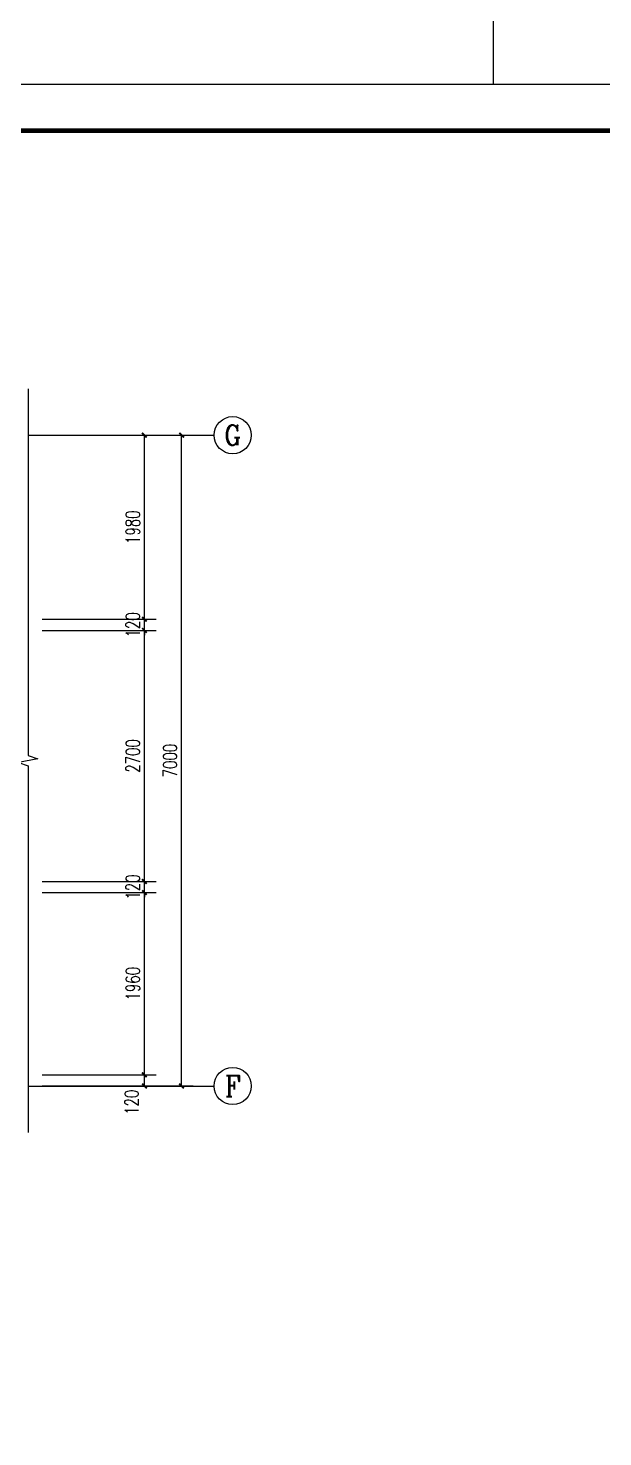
# Model space of a CAD drawing. Extents: x -173214 to 1102988, y -234847 to 675458.
# Drawn here: x 181676 to 187856, y 184425 to 199577 of the extents above; entities that cross this region are included whole.
import ezdxf
from ezdxf.enums import TextEntityAlignment as Align

# ---------------------------------------------------------------- set-up
doc = ezdxf.new("R2010")
doc.units = 0
doc.header["$LTSCALE"] = 1000
doc.header["$MEASUREMENT"] = 0
doc.layers.get('Defpoints').update_dxf_attribs({"color": 250})
for name, color, linetype in [('0-建筑立面', 255, 'Continuous'), ('AXIS', 171, 'Continuous'), ('AXIS_TEXT', 7, 'Continuous'), ('DIM_SYMB', 171, 'Continuous'), ('TK', 4, 'Continuous')]:
    doc.layers.add(name, color=color, linetype=linetype)
doc.styles.add('_TCH_AXIS', font='COMPLEX', dxfattribs={"bigfont": 'GBCBIG'})
doc.styles.add('_TCH_DIM_T3', font='SIMPLEX', dxfattribs={"width": 0.705882, "bigfont": 'GBCBIG'})
doc.styles.add('COMPLEX', font='COMPLEX')
doc.dimstyles.new('_TCH_ARCH&&50', dxfattribs={"dimtxt": 148.75, "dimasz": 50, "dimexe": 125, "dimexo": 150, "dimgap": 50, "dimtad": 1, "dimdec": 0, "dimzin": 0, "dimdsep": 46, "dimtxsty": '_TCH_DIM_T3', "dimblk": 'ARCHTICK', "dimcen": 0.09, "dimclrt": 7, "dimazin": 2, "dimtfac": 1, "dimtdec": 0, "dimtix": 1, "dimtmove": 2, "dimatfit": 3, "dimfxl": 0, "dimtolj": 1, "dimtzin": 0, "dimarcsym": 0})

# ---------------------------------------------------------------- blocks, each defined once
blk = doc.blocks.new('GeYuanFrame_20013841', base_point=(20.09, 4.53))
at = {"layer": 'TK'}
blk.add_lwpolyline([(20.09, 4.53), (20.09, 598.53), (861.09, 598.53), (861.09, 4.53)], close=True, dxfattribs=at)
at = {"layer": 'TK', "const_width": 1}
blk.add_lwpolyline([(45.09, 588.53), (851.09, 588.53), (851.09, 14.53), (45.09, 14.53)], close=True, dxfattribs=at)
blk = doc.blocks.new('_AXISO')
blk.add_circle((0, 0), 0.5)
at = {"layer": 'AXIS_TEXT', "style": 'COMPLEX', "width": 1.041667}
blk.add_attdef('A', text='', height=0.56, dxfattribs=at).set_placement((-0.25, -0.28), (0.25, -0.28), align=Align.FIT)
blk = doc.blocks.new('_ArchTick')
at = {"color": 0, "linetype": 'ByBlock', "const_width": 0.4}
blk.add_lwpolyline([(-0.5, -0.5), (0.5, 0.5)], dxfattribs=at)
blk = doc.blocks.new('*D280')
at = {"layer": 'AXIS', "color": 0, "lineweight": -2}
for p, q in [((181826, 195199), (183451, 195199)), ((183326, 188199), (183326, 195199)), ((181826, 188199), (183451, 188199))]:
    blk.add_line(p, q, dxfattribs=at)
at = {"layer": 'Defpoints', "color": 0}
for p in [(181676, 195199), (183326, 195199), (181676, 188199)]:
    blk.add_point(p, dxfattribs=at)
at = {"layer": 'AXIS', "color": 0, "lineweight": -2, "xscale": 50, "yscale": 50, "zscale": 50}
for p, rotation in [((183326, 195199), 90), ((183326, 188199), 270)]:
    blk.add_blockref('_ArchTick', p, dxfattribs=dict(at, rotation=rotation))
at = {"layer": 'AXIS', "color": 7, "insert": (183202, 191699), "char_height": 148.8, "attachment_point": 5, "rotation": 90, "style": '_TCH_DIM_T3'}
blk.add_mtext('\\A1;7000', dxfattribs=at)
blk = doc.blocks.new('*D281')
at = {"layer": 'AXIS', "color": 0, "lineweight": -2}
for p, q in [((181826, 188319), (183051, 188319)), ((181826, 188199), (183051, 188199)), ((182926, 188199), (182926, 188319))]:
    blk.add_line(p, q, dxfattribs=at)
at = {"layer": 'Defpoints', "color": 0}
for p in [(181676, 188319), (181676, 188199), (182926, 188319)]:
    blk.add_point(p, dxfattribs=at)
at = {"layer": 'AXIS', "color": 0, "lineweight": -2, "xscale": 50, "yscale": 50, "zscale": 50}
for p, rotation in [((182926, 188319), 90), ((182926, 188199), 270)]:
    blk.add_blockref('_ArchTick', p, dxfattribs=dict(at, rotation=rotation))
at = {"layer": 'AXIS', "color": 7, "insert": (182789, 188024), "char_height": 148.8, "attachment_point": 5, "rotation": 90, "style": '_TCH_DIM_T3'}
blk.add_mtext('\\A1;120', dxfattribs=at)
blk = doc.blocks.new('*D282')
at = {"layer": 'AXIS', "color": 0, "lineweight": -2}
for p, q in [((181826, 190279), (183051, 190279)), ((182926, 188319), (182926, 190279)), ((181826, 188319), (183051, 188319))]:
    blk.add_line(p, q, dxfattribs=at)
at = {"layer": 'Defpoints', "color": 0}
for p in [(181676, 190279), (182926, 190279), (181676, 188319)]:
    blk.add_point(p, dxfattribs=at)
at = {"layer": 'AXIS', "color": 0, "lineweight": -2, "xscale": 50, "yscale": 50, "zscale": 50}
for p, rotation in [((182926, 190279), 90), ((182926, 188319), 270)]:
    blk.add_blockref('_ArchTick', p, dxfattribs=dict(at, rotation=rotation))
at = {"layer": 'AXIS', "color": 7, "insert": (182802, 189299), "char_height": 148.8, "attachment_point": 5, "rotation": 90, "style": '_TCH_DIM_T3'}
blk.add_mtext('\\A1;1960', dxfattribs=at)
blk = doc.blocks.new('*D283')
at = {"layer": 'AXIS', "color": 0, "lineweight": -2}
for p, q in [((181826, 190399), (183051, 190399)), ((182926, 190399), (182926, 190449)), ((182926, 190279), (182926, 190399)), ((181826, 190279), (183051, 190279)), ((182926, 190279), (182926, 190229))]:
    blk.add_line(p, q, dxfattribs=at)
at = {"layer": 'Defpoints', "color": 0}
for p in [(181676, 190399), (182926, 190399), (181676, 190279)]:
    blk.add_point(p, dxfattribs=at)
at = {"layer": 'AXIS', "color": 0, "lineweight": -2, "xscale": 50, "yscale": 50, "zscale": 50}
for p, rotation in [((182926, 190399), 270), ((182926, 190279), 90)]:
    blk.add_blockref('_ArchTick', p, dxfattribs=dict(at, rotation=rotation))
at = {"layer": 'AXIS', "color": 7, "insert": (182802, 190339), "char_height": 148.8, "attachment_point": 5, "rotation": 90, "style": '_TCH_DIM_T3'}
blk.add_mtext('\\A1;120', dxfattribs=at)
blk = doc.blocks.new('*D284')
at = {"layer": 'AXIS', "color": 0, "lineweight": -2}
for p, q in [((181826, 193099), (183051, 193099)), ((182926, 190399), (182926, 193099)), ((181826, 190399), (183051, 190399))]:
    blk.add_line(p, q, dxfattribs=at)
at = {"layer": 'Defpoints', "color": 0}
for p in [(181676, 193099), (182926, 193099), (181676, 190399)]:
    blk.add_point(p, dxfattribs=at)
at = {"layer": 'AXIS', "color": 0, "lineweight": -2, "xscale": 50, "yscale": 50, "zscale": 50}
for p, rotation in [((182926, 193099), 90), ((182926, 190399), 270)]:
    blk.add_blockref('_ArchTick', p, dxfattribs=dict(at, rotation=rotation))
at = {"layer": 'AXIS', "color": 7, "insert": (182802, 191749), "char_height": 148.8, "attachment_point": 5, "rotation": 90, "style": '_TCH_DIM_T3'}
blk.add_mtext('\\A1;2700', dxfattribs=at)
blk = doc.blocks.new('*D285')
at = {"layer": 'AXIS', "color": 0, "lineweight": -2}
for p, q in [((181826, 193219), (183051, 193219)), ((182926, 193219), (182926, 193269)), ((182926, 193099), (182926, 193219)), ((181826, 193099), (183051, 193099)), ((182926, 193099), (182926, 193049))]:
    blk.add_line(p, q, dxfattribs=at)
at = {"layer": 'Defpoints', "color": 0}
for p in [(181676, 193219), (182926, 193219), (181676, 193099)]:
    blk.add_point(p, dxfattribs=at)
at = {"layer": 'AXIS', "color": 0, "lineweight": -2, "xscale": 50, "yscale": 50, "zscale": 50}
for p, rotation in [((182926, 193219), 270), ((182926, 193099), 90)]:
    blk.add_blockref('_ArchTick', p, dxfattribs=dict(at, rotation=rotation))
at = {"layer": 'AXIS', "color": 7, "insert": (182802, 193159), "char_height": 148.8, "attachment_point": 5, "rotation": 90, "style": '_TCH_DIM_T3'}
blk.add_mtext('\\A1;120', dxfattribs=at)
blk = doc.blocks.new('*D286')
at = {"layer": 'AXIS', "color": 0, "lineweight": -2}
for p, q in [((181826, 195199), (183051, 195199)), ((182926, 193219), (182926, 195199)), ((181826, 193219), (183051, 193219))]:
    blk.add_line(p, q, dxfattribs=at)
at = {"layer": 'Defpoints', "color": 0}
for p in [(181676, 195199), (182926, 195199), (181676, 193219)]:
    blk.add_point(p, dxfattribs=at)
at = {"layer": 'AXIS', "color": 0, "lineweight": -2, "xscale": 50, "yscale": 50, "zscale": 50}
for p, rotation in [((182926, 195199), 90), ((182926, 193219), 270)]:
    blk.add_blockref('_ArchTick', p, dxfattribs=dict(at, rotation=rotation))
at = {"layer": 'AXIS', "color": 7, "insert": (182802, 194209), "char_height": 148.8, "attachment_point": 5, "rotation": 90, "style": '_TCH_DIM_T3'}
blk.add_mtext('\\A1;1980', dxfattribs=at)

msp = doc.modelspace()

# ---------------------------------------------------------------- linework, layer by layer
msp.add_lwpolyline([(170967.1, 198973.5), (186680.4, 198973.5), (186680.4, 210095.1), (170967.1, 210095.1)], close=True)
at = {"layer": 'AXIS'}
for p, q in [((181676, 195198.6), (183676, 195198.6)), ((181676, 188198.6), (183676, 188198.6))]:
    msp.add_line(p, q, dxfattribs=at)
at = {"layer": 'DIM_SYMB'}
msp.add_lwpolyline([(181676, 195698.6), (181676, 191754.9), (181781, 191716.7), (181571, 191679.6), (181676, 191642.4), (181676, 187698.6)], dxfattribs=at)

# ---------------------------------------------------------------- block references
at = {"layer": '0-建筑立面', "xscale": 50, "yscale": 50, "zscale": 50}
msp.add_blockref('GeYuanFrame_20013841', (170967.1, 169273.5), dxfattribs=at)
at = {"layer": 'AXIS'}
ref = msp.add_blockref('_AXISO', (183876, 195198.6), dxfattribs=dict(at, xscale=400, yscale=400, zscale=400))
ref.add_attrib('A', 'G', dxfattribs={"layer": 'AXIS_TEXT', "height": 212.6, "style": '_TCH_AXIS'}).set_placement((183784.9, 195092.3), (183967.1, 195092.3), align=Align.FIT)
ref = msp.add_blockref('_AXISO', (183876, 188198.6), dxfattribs=dict(at, xscale=400, yscale=400, zscale=400))
ref.add_attrib('A', 'F', dxfattribs={"layer": 'AXIS_TEXT', "height": 222.7, "style": '_TCH_AXIS'}).set_placement((183791.2, 188087.3), (183960.9, 188087.3), align=Align.FIT)

# ---------------------------------------------------------------- dimensions: what is measured, and where the dimension line sits
for p1, p2, distance, picture, middle in [((181676, 188198.6), (181676, 195198.6), -1650, '*D280', (183201.6, 191698.6)), ((181676, 193218.6), (181676, 195198.6), -1250, '*D286', (182801.6, 194208.6)), ((181676, 193098.6), (181676, 193218.6), -1250, '*D285', (182801.6, 193158.6)), ((181676, 190398.6), (181676, 193098.6), -1250, '*D284', (182801.6, 191748.6)), ((181676, 190278.6), (181676, 190398.6), -1250, '*D283', (182801.6, 190338.6)), ((181676, 188318.6), (181676, 190278.6), -1250, '*D282', (182801.6, 189298.6))]:
    dim = msp.add_aligned_dim(p1=p1, p2=p2, distance=distance, dimstyle='_TCH_ARCH&&50', dxfattribs=at)
    dim.commit()
    dim.dimension.update_dxf_attribs({"geometry": picture, "text_midpoint": middle})
dim = msp.add_linear_dim(base=(182926, 188318.6), p1=(181676, 188198.6), p2=(181676, 188318.6), angle=90, dimstyle='_TCH_ARCH&&50', dxfattribs=at)
dim.commit()
dim.dimension.update_dxf_attribs({"geometry": '*D281', "text_midpoint": (182788.5, 188023.6), "dimtype": 161})

doc.saveas('drawing.dxf')
